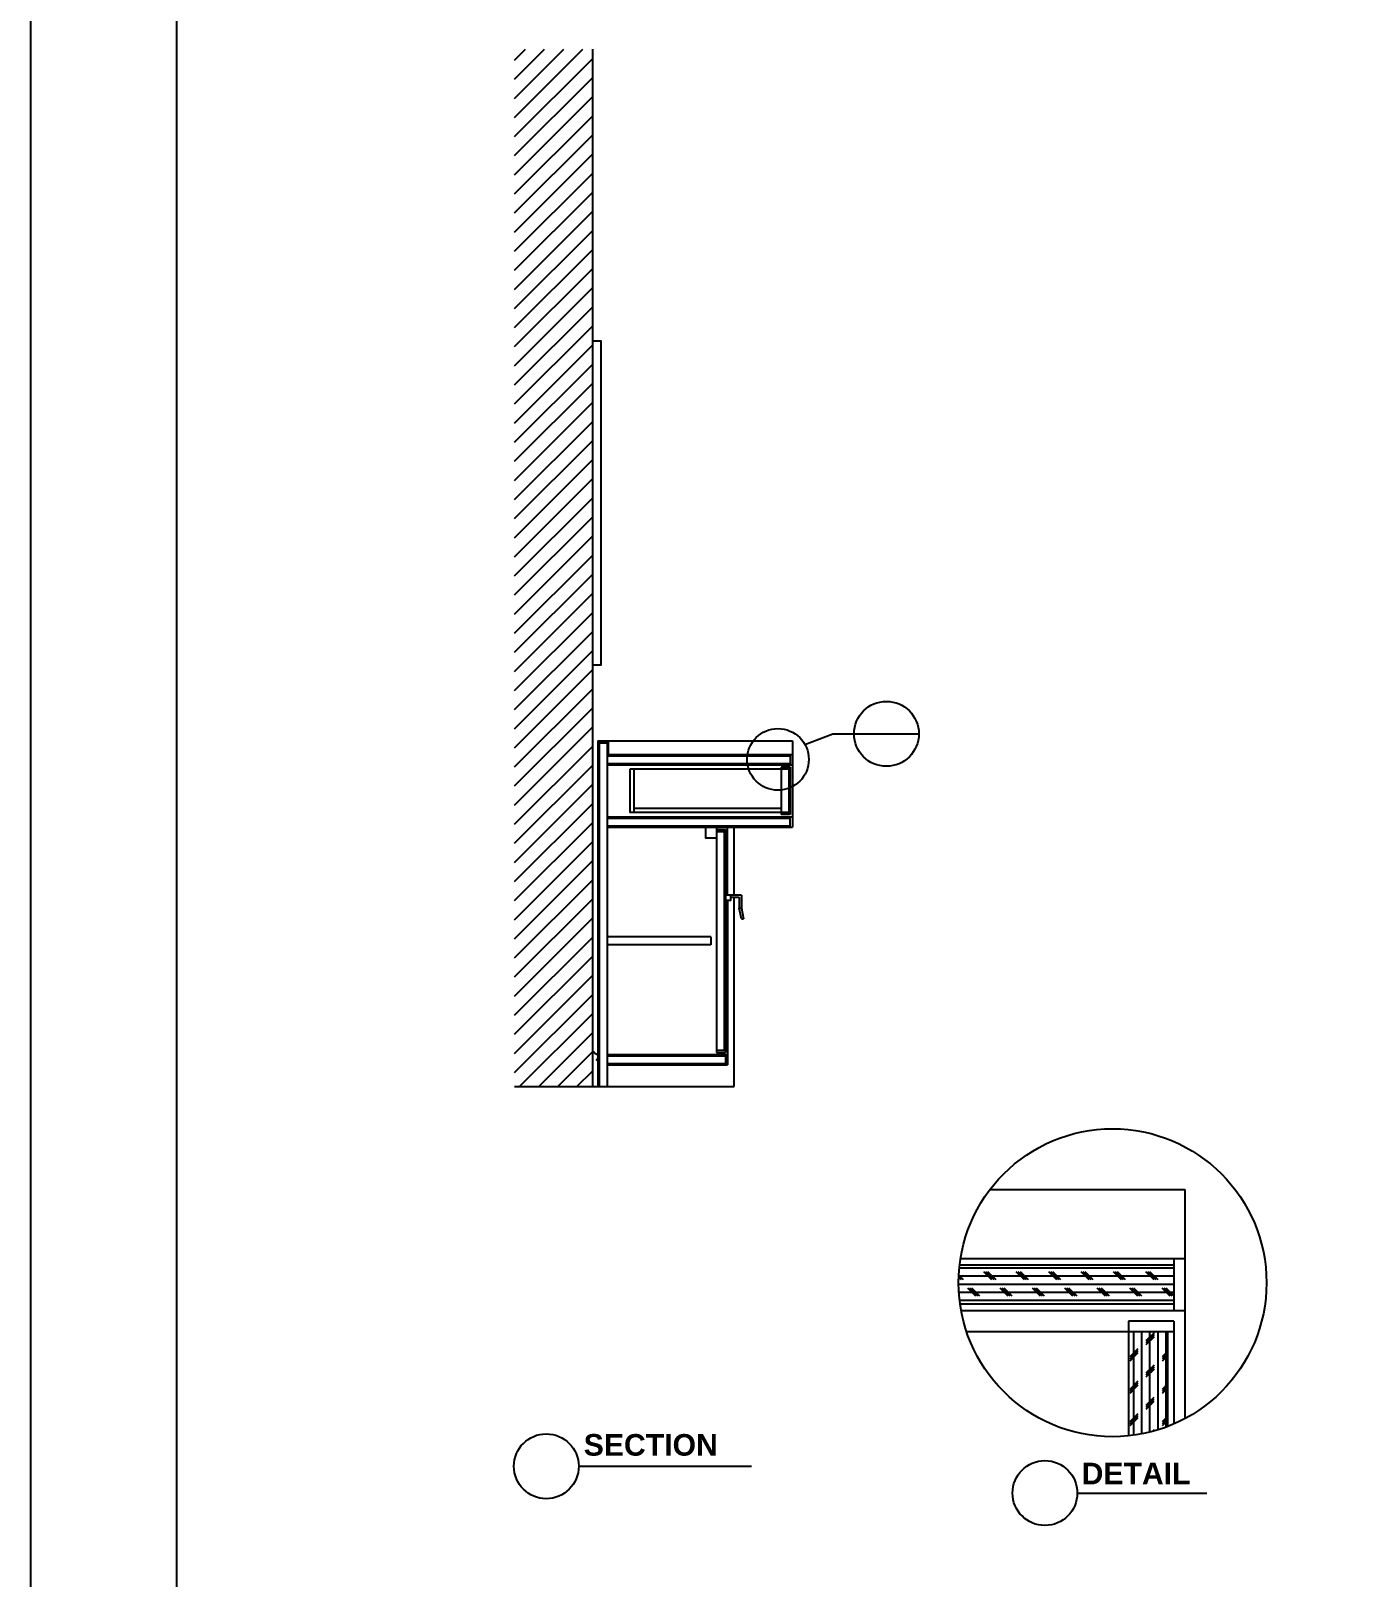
# Model space of a CAD drawing. Header units: inches. Extents: x 10 to 52.5, y 12.6 to 37.4.
# Drawn here: x 10.027 to 13.073, y 18.367 to 21.945 of the extents above; entities that cross this region are included whole.
import ezdxf

# ---------------------------------------------------------------- set-up
doc = ezdxf.new("R2010")
doc.units = ezdxf.units.IN
doc.header["$MEASUREMENT"] = 0
for name, color, linetype in [('02', 2, 'Continuous'), ('1', 1, 'Continuous'), ('4', 4, 'Continuous'), ('8', 8, 'Continuous'), ('kadrbm', 4, 'Continuous')]:
    doc.layers.add(name, color=color, linetype=linetype)
doc.styles.add('HT', font='swisseb.ttf')

# ---------------------------------------------------------------- blocks, each defined once
blk = doc.blocks.new('kadrbm')
at = {"layer": 'kadrbm', "color": 4}
blk.add_lwpolyline([(0, 0), (0, 24.7972), (21, 24.7972), (21, 0), (0, 0)], close=True, dxfattribs=at)
blk.add_lwpolyline([(20.6631, 0.3257), (20.6631, 24.4603), (0.3369, 24.4603), (0.3369, 0.3257), (20.6631, 0.3257)], dxfattribs=at)

msp = doc.modelspace()

# ---------------------------------------------------------------- hatches: boundary and pattern name
at = {"layer": '8'}
h = msp.add_hatch(dxfattribs=at)
h.set_pattern_fill('ANSI31', color=256, scale=0.25, style=0)
h.set_pattern_definition([(45, (18.69333, 18.817874), (-0.02209709, 0.02209709), [])])
h.paths.add_polyline_path([(11.3261, 21.9025), (11.1461, 21.9025), (11.1461, 19.5025), (11.3261, 19.5025)])
h = msp.add_hatch(dxfattribs=at)
h.set_pattern_fill('CORK', color=256, scale=0.15, style=0)
h.set_pattern_definition([(0, (22.966683, 21.014155), (0, 0.01875), []), (135, (22.97606, 21.00478), (-0.0375, -0.0375), [0.0265165, -0.0265165]), (135, (22.980745, 21.00478), (-0.0375, -0.0375), [0.0265165, -0.0265165]), (135, (22.98543, 21.00478), (-0.0375, -0.0375), [0.0265165, -0.0265165])])
h.paths.add_polyline_path([(12.6723, 18.9995), (12.6723, 19.0895), (12.1762, 19.0895, 0.028924), (12.1739, 19.0484, 0.034426), (12.1772, 18.9995)])
h = msp.add_hatch(dxfattribs=at)
h.set_pattern_fill('CORK', color=256, scale=0.15, angle=90, style=0)
h.set_pattern_definition([(90, (22.966683, 21.014155), (-0.01875, 1e-18), []), (225, (22.97606, 21.02353), (0.0375, -0.0375), [0.0265165, -0.0265165]), (225, (22.97606, 21.02822), (0.0375, -0.0375), [0.0265165, -0.0265165]), (225, (22.97606, 21.032905), (0.0375, -0.0375), [0.0265165, -0.0265165])])
h.paths.add_polyline_path([(12.5673, 18.6941, 0.065214), (12.6573, 18.7156), (12.6573, 18.9345), (12.5673, 18.9345)])

# ---------------------------------------------------------------- linework, layer by layer
at = {"layer": '02'}
for p, q in [((11.3421, 20.2975), (11.3421, 19.5025)), ((11.3601, 20.2975), (11.3601, 19.5025)), ((11.8182, 20.2935), (11.8825, 20.3185)), ((11.3601, 20.2675), (11.7841, 20.2675)), ((11.3601, 20.2495), (11.7841, 20.2495)), ((11.7841, 20.2705), (11.7841, 20.2465)), ((11.7841, 20.2365), (11.4131, 20.2365)), ((11.4131, 20.2365), (11.4131, 20.1365)), ((11.4221, 20.2365), (11.4221, 20.1365)), ((11.7631, 20.2415), (11.7631, 20.1315)), ((11.7811, 20.2365), (11.7811, 20.1365)), ((11.7631, 20.1455), (11.4221, 20.1455)), ((11.3601, 20.1235), (11.7841, 20.1235)), ((11.7841, 20.1365), (11.4131, 20.1365)), ((11.7841, 20.1025), (11.7841, 20.1265)), ((11.3601, 20.1055), (11.7841, 20.1055)), ((11.6131, 20.1025), (11.6131, 19.5815)), ((11.6131, 20.0925), (11.6341, 20.0925)), ((11.6311, 20.0925), (11.6311, 19.5865)), ((11.6391, 19.9455), (11.6391, 20.1025)), ((11.6541, 19.9455), (11.6541, 20.1025)), ((11.6711, 19.9455), (11.6341, 19.9455)), ((11.6461, 19.9405), (11.6661, 19.9405)), ((11.6541, 19.5025), (11.6541, 19.9405)), ((11.6661, 19.9405), (11.6661, 19.9155)), ((11.6711, 19.9455), (11.6711, 19.9155)), ((11.6711, 19.8905), (11.6661, 19.9155)), ((11.6661, 19.9155), (11.6711, 19.9155)), ((11.6711, 19.9155), (11.6761, 19.8905)), ((11.6711, 19.8905), (11.6761, 19.8905)), ((11.6001, 19.8485), (11.3601, 19.8485)), ((11.6001, 19.8305), (11.3601, 19.8305)), ((11.6001, 19.8485), (11.6001, 19.8305)), ((11.3601, 19.5735), (11.6341, 19.5735)), ((11.6131, 19.5865), (11.6341, 19.5865)), ((11.6341, 19.5765), (11.6341, 19.5525)), ((11.3601, 19.5555), (11.6341, 19.5555)), ((12.6973, 19.2645), (12.6973, 18.7338)), ((12.6723, 19.1045), (12.6723, 18.9845)), ((12.1762, 19.0895), (12.6723, 19.0895)), ((12.1772, 18.9995), (12.6723, 18.9995)), ((12.6573, 18.9345), (12.6573, 18.7156)), ((11.2945, 18.6238), (11.6945, 18.6238)), ((12.4486, 18.5618), (12.7486, 18.5618))]:
    msp.add_line(p, q, dxfattribs=at)
for points in [[(11.3261, 21.2277), (11.3461, 21.2277), (11.3461, 20.4777), (11.3261, 20.4777)], [(11.8825, 20.3185), (12.0818, 20.3185)], [(11.5881, 20.1025), (11.5881, 20.0775), (11.6131, 20.0775)], [(11.6461, 19.9455), (11.6461, 19.9325), (11.6341, 19.9325)], [(12.2469, 19.2645), (12.6973, 19.2645)]]:
    msp.add_lwpolyline(points, dxfattribs=at)
for centre, radius in [((12.0068, 20.3185), 0.075), ((11.7557, 20.2593), 0.0713), ((12.5301, 19.0484), 0.3563), ((11.2195, 18.6238), 0.075), ((12.3736, 18.5618), 0.075)]:
    msp.add_circle(centre, radius, dxfattribs=at)
at = {"layer": '1'}
for p, q in [((11.3261, 21.9025), (11.3261, 19.5025)), ((11.1461, 19.5025), (11.6541, 19.5025))]:
    msp.add_line(p, q, dxfattribs=at)
at = {"layer": '4'}
for p, q in [((11.3391, 20.3025), (11.3391, 19.5025)), ((11.3391, 20.3025), (11.7891, 20.3025)), ((11.3391, 20.2975), (11.3631, 20.2975)), ((11.3631, 20.3025), (11.3631, 20.2705)), ((11.7891, 20.3025), (11.7891, 20.1025)), ((11.3601, 20.2705), (11.7891, 20.2705)), ((11.3601, 20.2465), (11.7891, 20.2465)), ((11.7841, 20.2415), (11.7841, 20.1315)), ((11.3601, 20.1265), (11.7891, 20.1265)), ((11.3601, 20.1025), (11.7891, 20.1025)), ((11.6131, 20.0975), (11.6341, 20.0975)), ((11.6341, 20.0975), (11.6341, 19.5815)), ((11.6391, 19.9325), (11.6391, 19.5525)), ((11.3601, 19.5765), (11.6391, 19.5765)), ((11.6131, 19.5815), (11.6341, 19.5815)), ((11.3601, 19.5525), (11.6391, 19.5525)), ((12.1783, 19.1045), (12.6973, 19.1045)), ((12.1796, 18.9845), (12.6973, 18.9845)), ((12.6723, 18.9345), (12.1925, 18.9345)), ((12.5673, 18.9595), (12.5673, 18.6941)), ((12.6723, 18.9595), (12.6723, 18.7218))]:
    msp.add_line(p, q, dxfattribs=at)
for points in [[(11.7841, 20.2415), (11.7631, 20.2415)], [(11.7841, 20.1315), (11.7631, 20.1315)], [(12.6723, 18.9595), (12.5673, 18.9595)]]:
    msp.add_lwpolyline(points, dxfattribs=at)
msp.add_lwpolyline([(11.3261, 19.5825), (11.3296, 19.5825, 0.209116), (11.3351, 19.5779, -0.497485), (11.3361, 19.5645), (11.3391, 19.5615)], format="xyb", dxfattribs=at)

# ---------------------------------------------------------------- block references
at = {"layer": 'kadrbm'}
msp.add_blockref('kadrbm', (10.0267, 12.5763), dxfattribs=at)

# ---------------------------------------------------------------- texts
at = {"layer": '02', "style": 'HT'}
for s, p in [('SECTION', (11.3061, 18.6483)), ('DETAIL', (12.4585, 18.582))]:
    msp.add_text(s, height=0.05, dxfattribs=at).set_placement(p)

doc.saveas('drawing.dxf')
